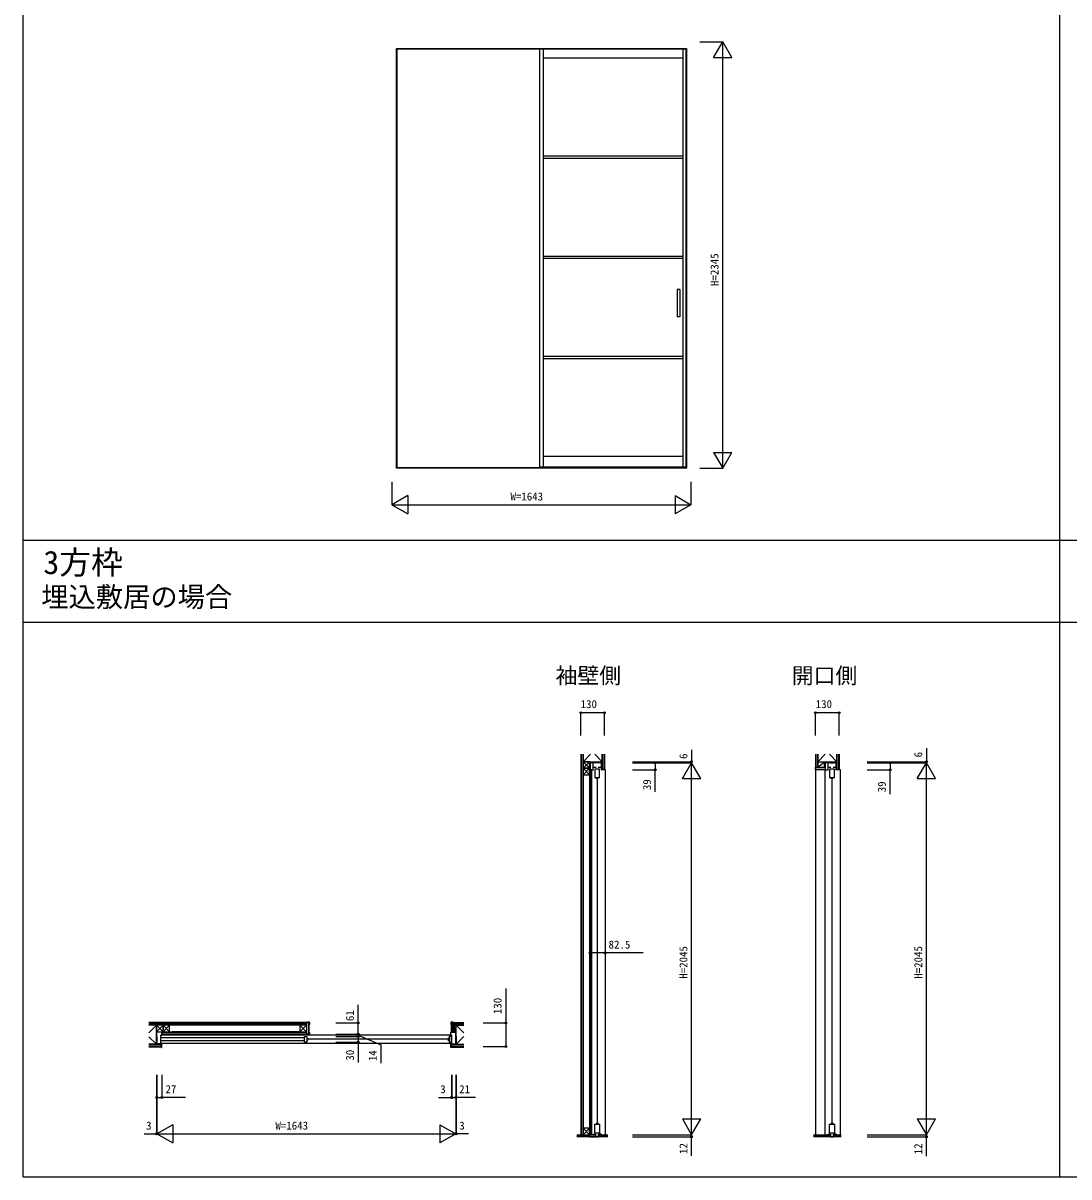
# Model space of a CAD drawing. Units: millimetres, scale not verified. Extents: x -14340 to 14341, y -10000 to 10000.
# Drawn here: x -14340 to -8589, y -10000 to -3656 of the extents above; entities that cross this region are included whole.
import ezdxf
from ezdxf.enums import TextEntityAlignment as Align

# ---------------------------------------------------------------- set-up
doc = ezdxf.new("R2010")
doc.units = ezdxf.units.MM
doc.header["$LTSCALE"] = 50
for name, color, linetype in [('0-0_0', 7, 'Continuous'), ('0-1_YKK_A1', 4, 'Continuous'), ('0-2_YKK_B1', 4, 'Continuous'), ('0-3_YKK_C1', 4, 'Continuous'), ('0-4_YKK_F1', 7, 'Continuous'), ('0-5_YKK_N1', 2, 'Continuous'), ('0-6_YKK_Z1', 7, 'Continuous')]:
    doc.layers.add(name, color=color, linetype=linetype)
doc.styles.add('ＭＳ ゴシック', font='')
doc.styles.get('ＭＳ ゴシック').set_extended_font_data('MS Gothic')

msp = doc.modelspace()

# ---------------------------------------------------------------- linework, layer by layer
at = {"layer": '0-1_YKK_A1'}
for p, q in [((-12286.7, -3795.75), (-10692.7, -3795.75)), ((-12286.7, -6104.25), (-12286.7, -3795.75)), ((-12284.2, -3795.75), (-12284.2, -6104.25)), ((-12284.2, -3798.25), (-10695.2, -3798.25)), ((-11499.7, -3798.25), (-11499.7, -6096.25)), ((-11479.7, -3798.25), (-11479.7, -6096.25)), ((-10712.2, -3798.25), (-10712.2, -6096.25)), ((-10695.2, -3795.75), (-10695.2, -6104.25)), ((-10692.7, -3795.75), (-10692.7, -6104.25)), ((-11479.7, -3848.25), (-10712.2, -3848.25)), ((-11479.7, -4386.75), (-10712.2, -4386.75)), ((-11479.7, -4398.75), (-10712.2, -4398.75)), ((-11479.7, -4937.25), (-10712.2, -4937.25)), ((-11479.7, -4949.25), (-10712.2, -4949.25)), ((-10743.2, -5120.75), (-10743.2, -5271.75)), ((-10729.2, -5120.75), (-10743.2, -5120.75)), ((-10729.2, -5120.75), (-10729.2, -5271.75)), ((-10729.2, -5271.75), (-10743.2, -5271.75)), ((-11479.7, -5487.75), (-10712.2, -5487.75)), ((-11479.7, -5499.75), (-10712.2, -5499.75)), ((-11479.7, -6038.25), (-10712.2, -6038.25)), ((-10692.7, -6104.25), (-12286.7, -6104.25)), ((-10695.2, -6101.45), (-12284.2, -6101.45)), ((-11499.7, -6096.25), (-10695.2, -6096.25))]:
    msp.add_line(p, q, dxfattribs=at)
at = {"layer": '0-2_YKK_B1'}
for p, q in [((-11982.2, -9221), (-13582.2, -9221)), ((-12792.2, -9235), (-13582.2, -9235)), ((-12780.2, -9239.5), (-12772.2, -9239.5)), ((-12772.2, -9247.5), (-12780.2, -9247.5)), ((-11998.7, -9243.5), (-12778.2, -9243.5)), ((-11996.7, -9239.5), (-12004.7, -9239.5)), ((-12004.7, -9247.5), (-11996.7, -9247.5)), ((-11987.7, -9205), (-11960.7, -9205)), ((-11987.7, -9220.2), (-11987.7, -9205)), ((-11982.2, -9266), (-13582.2, -9266))]:
    msp.add_line(p, q, dxfattribs=at)
for points in [[(-13579.2, -9288), (-13576.7, -9288), (-13576.7, -9268), (-13603.7, -9268), (-13603.7, -9205)], [(-13582.7, -9268), (-13582.7, -9220.2), (-13576.7, -9220.2), (-13576.7, -9205), (-13603.7, -9205)], [(-12792.2, -9252), (-13582.2, -9252), (-13582.2, -9235)], [(-11985.2, -9288), (-11987.7, -9288), (-11987.7, -9268), (-11960.7, -9268), (-11960.7, -9205)], [(-11981.7, -9268), (-11981.7, -9220.2), (-11987.7, -9220.2)]]:
    msp.add_lwpolyline(points, dxfattribs=at)
for points in [[(-12792.2, -9228.5), (-12780.2, -9228.5), (-12780.2, -9258.5), (-12792.2, -9258.5)], [(-11984.7, -9228.5), (-11996.7, -9228.5), (-11996.7, -9258.5), (-11984.7, -9258.5)]]:
    msp.add_lwpolyline(points, close=True, dxfattribs=at)
at = {"layer": '0-3_YKK_C1'}
for p, q in [((-11206.2, -7723), (-11206.2, -7762)), ((-9915.2, -7723), (-9915.2, -7762)), ((-11206.2, -7746.8), (-11189.4, -7746.8)), ((-11177, -7746.8), (-11159, -7746.8)), ((-11138.7, -7762), (-11138.7, -9768)), ((-9930.7, -7759.5), (-9930.7, -9768)), ((-9915.2, -7746.8), (-9898.4, -7746.8)), ((-9886, -7746.8), (-9868, -7746.8)), ((-9847.7, -7762), (-9847.7, -9768)), ((-11187.5, -7812), (-11187.5, -7804)), ((-11183.2, -7806), (-11183.2, -9708)), ((-11178.9, -7812), (-11178.9, -7804)), ((-9896.5, -7812), (-9896.5, -7804)), ((-9892.2, -7806), (-9892.2, -9708)), ((-9887.9, -7812), (-9887.9, -7804)), ((-11187.5, -9702), (-11187.5, -9710)), ((-11178.9, -9702), (-11178.9, -9710)), ((-9896.5, -9702), (-9896.5, -9710)), ((-9887.9, -9702), (-9887.9, -9710)), ((-11160.7, -9765.2), (-11174.9, -9765.2)), ((-11160.7, -9765.2), (-11160.7, -9767.8)), ((-9869.7, -9765.2), (-9883.9, -9765.2)), ((-9869.7, -9765.2), (-9869.7, -9767.8))]:
    msp.add_line(p, q, dxfattribs=at)
for points in [[(-11159, -7762), (-11159, -7723), (-11221.2, -7723), (-11221.2, -7762), (-11203.2, -7762)], [(-9868, -7762), (-9868, -7723), (-9930.2, -7723), (-9930.2, -7762), (-9912.2, -7762)], [(-11138.7, -7759.5), (-11138.7, -7762), (-11163.2, -7762)], [(-9847.7, -7759.5), (-9847.7, -7762), (-9872.2, -7762)], [(-11205.7, -9767.8), (-11205.7, -9765.2), (-11191.5, -9765.2)], [(-11191.5, -9765.2), (-11191.5, -9780), (-11174.9, -9780), (-11174.9, -9765.2)], [(-9914.7, -9767.8), (-9914.7, -9765.2), (-9900.5, -9765.2)], [(-9900.5, -9765.2), (-9900.5, -9780), (-9883.9, -9780), (-9883.9, -9765.2)]]:
    msp.add_lwpolyline(points, dxfattribs=at)
for points in [[(-11196.7, -7758), (-11196.7, -7804), (-11169.7, -7804), (-11169.7, -7758)], [(-9905.7, -7758), (-9905.7, -7804), (-9878.7, -7804), (-9878.7, -7758)], [(-11224.7, -9768.5), (-11195.2, -9768.5), (-11195.2, -9780), (-11224.7, -9780)], [(-11196.7, -9760), (-11196.7, -9710), (-11169.7, -9710), (-11169.7, -9760)], [(-9905.7, -9760), (-9905.7, -9710), (-9878.7, -9710), (-9878.7, -9760)]]:
    msp.add_lwpolyline(points, close=True, dxfattribs=at)
at = {"layer": '0-4_YKK_F1'}
for p, q in [((-14339.7, -10000), (-14339.7, 10000)), ((-8639.7, -10000), (-8639.7, 9500)), ((-14339.7, -6500), (14160.3, -6500)), ((-14339.7, -6950), (14160.3, -6950)), ((-14339.7, -10000), (14341.32, -10000)), ((-14339.7, -10000), (-14338.7, -10000)), ((-14339.7, -10000), (-14338.7, -10000))]:
    msp.add_line(p, q, dxfattribs=at)
at = {"layer": '0-5_YKK_N1'}
for p, q in [((-10617.7, -3759.25), (-10492.7, -3759.25)), ((-10542.7, -3845.85), (-10492.7, -3759.25)), ((-10492.7, -6104.25), (-10492.7, -3759.25)), ((-10542.7, -6017.65), (-10442.7, -6017.65)), ((-10617.7, -6104.25), (-10492.7, -6104.25)), ((-12311.2, -6179.25), (-12311.2, -6304.25)), ((-10668.2, -6179.25), (-10668.2, -6304.25)), ((-12224.6, -6254.25), (-12311.2, -6304.25)), ((-12224.6, -6254.25), (-12224.6, -6354.25)), ((-10754.8, -6254.25), (-10754.8, -6354.25)), ((-10754.8, -6254.25), (-10668.2, -6304.25)), ((-12311.2, -6304.25), (-12224.6, -6354.25)), ((-12311.2, -6304.25), (-10668.2, -6304.25)), ((-10668.2, -6304.25), (-10754.8, -6354.25)), ((-11273.2, -7573), (-11273.2, -7448)), ((-11143.2, -7448), (-11273.2, -7448)), ((-11143.2, -7573), (-11143.2, -7448)), ((-9982.2, -7573), (-9982.2, -7448)), ((-9852.2, -7448), (-9982.2, -7448)), ((-9852.2, -7573), (-9852.2, -7448)), ((-10988.7, -7717), (-10663.7, -7717)), ((-10988.7, -7723), (-10663.7, -7723)), ((-10988.7, -7723), (-10863.7, -7723)), ((-10988.7, -7723), (-10663.7, -7723)), ((-10863.7, -7723), (-10863.7, -7762)), ((-10713.7, -7809.6), (-10663.7, -7723)), ((-10663.7, -7717), (-10663.7, -7716.82)), ((-10663.7, -7723), (-10663.7, -7723.18)), ((-10663.7, -9768), (-10663.7, -7723)), ((-9697.7, -7717), (-9372.7, -7717)), ((-9697.7, -7723), (-9372.7, -7723)), ((-9697.7, -7723), (-9572.7, -7723)), ((-9697.7, -7723), (-9372.7, -7723)), ((-9572.7, -7723), (-9572.7, -7762)), ((-9422.7, -7809.6), (-9372.7, -7723)), ((-9372.7, -7717), (-9372.7, -7716.82)), ((-9372.7, -7723), (-9372.7, -7723.18)), ((-9372.7, -9768), (-9372.7, -7723)), ((-10988.7, -7762), (-10863.7, -7762)), ((-10863.7, -7883.53), (-10863.7, -7762)), ((-9697.7, -7762), (-9572.7, -7762)), ((-9572.7, -7895.19), (-9572.7, -7762)), ((-11221.2, -8643), (-11221.2, -8768)), ((-11138.7, -8643), (-11138.7, -8768)), ((-11138.7, -8768), (-11221.2, -8768)), ((-10930.37, -8768), (-11138.7, -8768)), ((-11685.7, -8964.98), (-11685.7, -9153.5)), ((-12620.7, -9153.5), (-12496.7, -9153.5)), ((-11810.7, -9153.5), (-11685.7, -9153.5)), ((-11685.7, -9153.5), (-11685.7, -9283.5)), ((-12620.7, -9214.5), (-12496.7, -9214.5)), ((-12620.7, -9214.5), (-12496.7, -9214.5)), ((-12620.7, -9228.5), (-12496.7, -9228.5)), ((-12620.7, -9228.5), (-12496.7, -9228.5)), ((-12620.7, -9258.5), (-12496.7, -9258.5)), ((-12497.2, -9214.5), (-12497.2, -9214.32)), ((-12497.2, -9214.5), (-12497.2, -9228.5)), ((-12497.2, -9228.5), (-12497.2, -9228.68)), ((-11810.7, -9283.5), (-11685.7, -9283.5)), ((-13606.7, -9438), (-13606.7, -9763)), ((-13603.7, -9438), (-13603.7, -9763)), ((-13603.7, -9438), (-13603.7, -9563)), ((-13603.7, -9438), (-13603.7, -9763)), ((-13576.7, -9438), (-13576.7, -9563)), ((-11984.7, -9438), (-11984.7, -9563)), ((-11981.7, -9438), (-11981.7, -9563)), ((-11981.7, -9438), (-11981.7, -9563)), ((-11960.7, -9438), (-11960.7, -9563)), ((-11960.7, -9438), (-11960.7, -9763)), ((-11960.7, -9438), (-11960.7, -9763)), ((-11957.7, -9438), (-11957.7, -9763)), ((-13603.7, -9563), (-13576.7, -9563)), ((-13446.7, -9563), (-13576.7, -9563)), ((-11984.7, -9563), (-11984.88, -9563)), ((-11981.7, -9563), (-11981.52, -9563)), ((-11981.7, -9563), (-11960.7, -9563)), ((-11851.83, -9563), (-11960.7, -9563)), ((-10713.7, -9681.4), (-10613.7, -9681.4)), ((-9422.7, -9681.4), (-9322.7, -9681.4)), ((-13606.7, -9763), (-13606.88, -9763)), ((-13517.1, -9713), (-13603.7, -9763)), ((-13603.7, -9763), (-13517.1, -9813)), ((-13603.7, -9763), (-11960.7, -9763)), ((-13603.7, -9763), (-13603.52, -9763)), ((-13517.1, -9713), (-13517.1, -9813)), ((-12047.3, -9713), (-12047.3, -9813)), ((-12047.3, -9713), (-11960.7, -9763)), ((-11960.7, -9763), (-12047.3, -9813)), ((-11960.7, -9763), (-11960.88, -9763)), ((-11960.7, -9763), (-11957.7, -9763)), ((-11957.7, -9763), (-11957.52, -9763)), ((-11891.23, -9763), (-11957.7, -9763)), ((-10988.7, -9768), (-10663.7, -9768)), ((-10988.7, -9768), (-10663.7, -9768)), ((-10663.7, -9768), (-10663.7, -9767.82)), ((-10663.7, -9768), (-10663.7, -9780)), ((-9697.7, -9768), (-9372.7, -9768)), ((-9697.7, -9768), (-9372.7, -9768)), ((-9372.7, -9768), (-9372.7, -9767.82)), ((-9372.7, -9768), (-9372.7, -9780)), ((-10988.7, -9780), (-10663.7, -9780)), ((-10663.7, -9780), (-10663.7, -9780.18)), ((-10663.7, -9883.86), (-10663.7, -9780)), ((-9697.7, -9780), (-9372.7, -9780)), ((-9372.7, -9780), (-9372.7, -9780.18)), ((-9372.7, -9885.46), (-9372.7, -9780))]:
    msp.add_line(p, q, dxfattribs=at)
for points in [[(-10542.7, -3845.85), (-10442.7, -3845.85), (-10492.7, -3759.25)], [(-10542.7, -6017.65), (-10492.7, -6104.25), (-10442.7, -6017.65)], [(-10663.7, -7652.08), (-10663.7, -7717), (-10663.7, -7723)], [(-9372.7, -7643.38), (-9372.7, -7717), (-9372.7, -7723)], [(-10713.7, -7809.6), (-10613.7, -7809.6), (-10663.7, -7723)], [(-9422.7, -7809.6), (-9322.7, -7809.6), (-9372.7, -7723)], [(-12497.2, -9214.5), (-12497.2, -9153.5), (-12497.2, -9053.32)], [(-12497.2, -9221.5), (-12372.2, -9273.79), (-12372.2, -9373.79)], [(-12497.2, -9228.5), (-12497.2, -9258.5), (-12497.2, -9370.68)], [(-12055.63, -9563), (-11984.7, -9563), (-11981.7, -9563)], [(-10713.7, -9681.4), (-10663.7, -9768), (-10613.7, -9681.4)], [(-9422.7, -9681.4), (-9372.7, -9768), (-9322.7, -9681.4)], [(-13673.33, -9763), (-13606.7, -9763), (-13603.7, -9763)]]:
    msp.add_lwpolyline(points, dxfattribs=at)
for centre in [(-11273.2, -7448), (-11143.2, -7448), (-9982.2, -7448), (-9852.2, -7448), (-10863.7, -7723), (-10663.7, -7717), (-9572.7, -7723), (-9372.7, -7717), (-10863.7, -7762), (-9572.7, -7762), (-11221.2, -8768), (-11138.7, -8768), (-12497.2, -9153.5), (-11685.7, -9153.5), (-12497.2, -9214.5), (-12497.2, -9228.5), (-12497.2, -9258.5), (-11685.7, -9283.5), (-13603.7, -9563), (-13576.7, -9563), (-11984.7, -9563), (-11981.7, -9563), (-11960.7, -9563), (-13606.7, -9763), (-11957.7, -9763), (-10663.7, -9780), (-9372.7, -9780)]:
    msp.add_circle(centre, 5, dxfattribs=at)
at = {"layer": '0-6_YKK_Z1'}
for p, q in [((-11273.2, -7676.5), (-11273.2, -9768)), ((-11271.2, -7676.5), (-11271.2, -9768)), ((-11262.7, -7676.5), (-11262.7, -9768)), ((-11260.7, -7717), (-11220.2, -7676.5)), ((-11260.7, -7717), (-11260.7, -7676.5)), ((-11260.7, -7717), (-11260.7, -9768)), ((-11260.7, -7717), (-11224.7, -7753)), ((-11260.2, -7753), (-11224.7, -7717)), ((-11224.7, -7717), (-11224.7, -9768)), ((-11198.2, -7717), (-11166.2, -7723)), ((-11155.7, -7717), (-11196.2, -7676.5)), ((-11155.7, -7759.5), (-11155.7, -7676.5)), ((-11153.7, -7759.5), (-11153.7, -7676.5)), ((-11145.2, -7759.5), (-11145.2, -7676.5)), ((-11143.2, -7676.5), (-11143.2, -7759.5)), ((-9982.2, -7676.5), (-9982.2, -9768)), ((-9980.2, -7747), (-9980.2, -7676.5)), ((-9971.7, -7747), (-9971.7, -7676.5)), ((-9969.7, -7717), (-9929.2, -7676.5)), ((-9969.7, -7747), (-9969.7, -7676.5)), ((-9969.7, -7717), (-9969.7, -7747)), ((-9907.2, -7717), (-9875.2, -7723)), ((-9877.2, -7723), (-9907.2, -7723)), ((-9864.7, -7717), (-9905.2, -7676.5)), ((-9902.2, -7723), (-9882.2, -7723)), ((-9894.2, -7723), (-9890.2, -7723)), ((-9864.7, -7676.5), (-9864.7, -7759.5)), ((-9862.7, -7759.5), (-9862.7, -7676.5)), ((-9854.2, -7759.5), (-9854.2, -7676.5)), ((-11260.7, -7789), (-11224.7, -7753)), ((-11260.7, -7753), (-11224.7, -7789)), ((-11212.2, -7762), (-11224.7, -7762)), ((-11222.66, -7762), (-11222.7, -9768)), ((-11214.2, -9768), (-11214.16, -7762)), ((-11212.2, -9768), (-11212.2, -7762)), ((-11143.2, -7759.5), (-11155.7, -7759.5)), ((-9930.2, -7749), (-9982.2, -7749)), ((-9982.2, -7757.5), (-9930.19, -7757.5)), ((-9982.2, -7759.5), (-9930.2, -7759.5)), ((-9930.2, -7747), (-9930.2, -7759.5)), ((-12777.8, -9150.5), (-13647.61, -9150.5)), ((-13647.61, -9153.5), (-12781.7, -9153.5)), ((-13647.61, -9155.5), (-12781.7, -9155.5)), ((-12781.7, -9164), (-13647.61, -9164)), ((-12781.7, -9166), (-13647.61, -9166)), ((-13647.61, -9206.91), (-13606.7, -9166)), ((-13606.7, -9202), (-13570.2, -9166)), ((-13606.7, -9166), (-13570.2, -9202)), ((-13606.7, -9271), (-13606.7, -9166)), ((-13606.7, -9166), (-13606.7, -9202)), ((-13570.2, -9202), (-13533.7, -9166)), ((-13570.2, -9166), (-13533.7, -9202)), ((-13570.2, -9202), (-13570.2, -9166)), ((-13570.2, -9166), (-13570.2, -9202)), ((-13533.7, -9202), (-13533.7, -9166)), ((-12817.7, -9202), (-12781.7, -9166)), ((-12817.7, -9166), (-12781.7, -9202)), ((-12817.7, -9166), (-12817.7, -9202)), ((-12769.2, -9153.5), (-12781.7, -9153.5)), ((-12781.7, -9153.5), (-12781.7, -9214.47)), ((-12779.7, -9214.47), (-12779.7, -9153.5)), ((-12777.8, -9149.6), (-12777.8, -9149.1)), ((-12765.3, -9149.6), (-12777.8, -9149.6)), ((-12771.2, -9153.5), (-12771.2, -9214.47)), ((-12769.2, -9153.5), (-12769.2, -9214.5)), ((-12765.3, -9162.1), (-12769.2, -9162.1)), ((-12766.2, -9205.9), (-12766.2, -9162.1)), ((-12764.8, -9149.6), (-12765.3, -9149.1)), ((-12765.3, -9162.1), (-12765.3, -9149.6)), ((-12764.8, -9149.6), (-12765.3, -9149.6)), ((-11987.1, -9149.6), (-11986.6, -9149.1)), ((-11987.1, -9149.6), (-11986.6, -9149.6)), ((-11986.6, -9162.1), (-11986.6, -9149.6)), ((-11986.6, -9149.6), (-11974.1, -9149.6)), ((-11986.6, -9162.1), (-11982.7, -9162.1)), ((-11985.7, -9162.1), (-11985.7, -9205)), ((-11982.2, -9153.5), (-11982.2, -9205)), ((-11982.2, -9153.5), (-11969.7, -9153.5)), ((-11980.2, -9153.5), (-11980.2, -9204.96)), ((-11974.1, -9149.6), (-11974.1, -9149.1)), ((-11974.1, -9150.5), (-11915.38, -9150.5)), ((-11971.7, -9204.96), (-11971.7, -9153.5)), ((-11969.7, -9153.5), (-11915.38, -9153.5)), ((-11969.7, -9153.5), (-11969.7, -9205)), ((-11969.7, -9155.5), (-11915.38, -9155.5)), ((-11915.38, -9164), (-11969.7, -9164)), ((-11957.7, -9166), (-11969.7, -9202)), ((-11969.7, -9166), (-11915.38, -9166)), ((-11957.7, -9271), (-11957.7, -9166)), ((-11915.38, -9208.32), (-11957.7, -9166)), ((-13647.61, -9230.09), (-13606.7, -9271)), ((-13606.7, -9202), (-12781.7, -9202)), ((-13606.7, -9228), (-13603.7, -9260)), ((-13576.7, -9202), (-13576.7, -9217.5)), ((-13576.7, -9204), (-12781.7, -9204)), ((-13576.7, -9212.5), (-12781.7, -9212.5)), ((-13576.7, -9214.5), (-12781.7, -9214.5)), ((-12777.8, -9217.5), (-13576.7, -9217.5)), ((-12820.7, -9202), (-13520.2, -9202)), ((-12781.7, -9214.5), (-12769.2, -9214.5)), ((-12765.3, -9218.4), (-12777.8, -9218.4)), ((-12777.8, -9218.4), (-12777.8, -9218.9)), ((-12765.3, -9205.9), (-12769.2, -9205.9)), ((-12765.3, -9205.9), (-12765.3, -9218.4)), ((-12764.8, -9218.4), (-12765.3, -9218.4)), ((-12764.8, -9218.4), (-12765.3, -9218.9)), ((-11982.2, -9205), (-11969.7, -9205)), ((-11970.2, -9205), (-11957.7, -9205)), ((-11957.7, -9202), (-11969.7, -9202)), ((-11960.7, -9228), (-11957.7, -9260)), ((-11915.38, -9228.68), (-11957.7, -9271)), ((-11915.38, -9228.68), (-11957.7, -9271)), ((-13579.2, -9271), (-13647.61, -9271)), ((-13579.2, -9273), (-13647.61, -9273)), ((-13647.61, -9281.5), (-13579.2, -9281.5)), ((-13579.2, -9283.5), (-13647.61, -9283.5)), ((-13579.2, -9286), (-13647.61, -9286)), ((-13579.2, -9286), (-13647.61, -9286)), ((-13579.2, -9286), (-13579.2, -9271)), ((-11985.2, -9271), (-11915.38, -9271)), ((-11985.2, -9286.5), (-11985.2, -9271)), ((-11915.42, -9273), (-11985.2, -9273)), ((-11985.2, -9281.5), (-11915.42, -9281.5)), ((-11985.2, -9283.5), (-11915.42, -9283.5)), ((-11985.2, -9286.5), (-11915.42, -9286.5)), ((-11294.2, -9768), (-11224.7, -9768)), ((-11260.7, -9768), (-11224.7, -9732)), ((-11260.7, -9732), (-11224.7, -9768)), ((-11224.7, -9768), (-11224.7, -9780)), ((-11212.2, -9768), (-11224.7, -9768)), ((-11172.2, -9768), (-11124.7, -9768)), ((-11172.2, -9768), (-11172.2, -9780)), ((-9993.2, -9768), (-9903.2, -9768)), ((-9903.2, -9768), (-9903.2, -9780)), ((-9881.2, -9768), (-9841.7, -9768)), ((-9881.2, -9768), (-9881.2, -9780)), ((-11294.2, -9770), (-11224.7, -9770)), ((-11294.2, -9772), (-11224.7, -9772)), ((-11294.2, -9774), (-11224.7, -9774)), ((-11294.2, -9776), (-11224.7, -9776)), ((-11294.2, -9778), (-11224.7, -9778)), ((-11124.7, -9780), (-11294.2, -9780)), ((-11224.7, -9780), (-11195.2, -9780)), ((-11172.2, -9770), (-11124.7, -9770)), ((-11172.2, -9772), (-11124.7, -9772)), ((-11172.2, -9774), (-11124.7, -9774)), ((-11172.2, -9776), (-11124.7, -9776)), ((-11172.2, -9778), (-11124.7, -9778)), ((-9993.2, -9770), (-9903.2, -9770)), ((-9993.2, -9772), (-9903.2, -9772)), ((-9993.2, -9774), (-9903.2, -9774)), ((-9993.2, -9776), (-9903.2, -9776)), ((-9993.2, -9778), (-9903.2, -9778)), ((-9841.7, -9780), (-9993.2, -9780)), ((-9881.2, -9770), (-9841.7, -9770)), ((-9881.2, -9772), (-9841.7, -9772)), ((-9881.2, -9774), (-9841.7, -9774)), ((-9881.2, -9776), (-9841.7, -9776)), ((-9881.2, -9778), (-9841.7, -9778))]:
    msp.add_line(p, q, dxfattribs=at)
for points in [[(-11260.7, -7676.5), (-11260.7, -7717), (-11155.7, -7717)], [(-9969.7, -7676.5), (-9969.7, -7717), (-9864.7, -7717), (-9864.7, -7676.5)], [(-9969.7, -7717), (-9969.7, -7747), (-9933.7, -7717)], [(-9969.7, -7747), (-9933.7, -7747), (-9933.7, -7717)], [(-9852.2, -7676.5), (-9852.2, -7759.5), (-9864.7, -7759.5)], [(-9982.2, -7759.5), (-9982.2, -7747), (-9930.2, -7747)], [(-12777.8, -9149.1), (-12765.3, -9149.1), (-12765.3, -9149.6)], [(-12769.2, -9162.1), (-12769.2, -9153.5), (-12777.8, -9153.5), (-12777.8, -9149.6)], [(-12764.8, -9149.6), (-12764.8, -9162.1), (-12765.3, -9162.1)], [(-11987.1, -9149.6), (-11987.1, -9162.1), (-11986.6, -9162.1)], [(-11974.1, -9149.1), (-11986.6, -9149.1), (-11986.6, -9149.6)], [(-11982.7, -9162.1), (-11982.7, -9153.5), (-11974.1, -9153.5), (-11974.1, -9149.6)], [(-12769.2, -9205.9), (-12769.2, -9214.5), (-12777.8, -9214.5), (-12777.8, -9218.4)], [(-12777.8, -9218.9), (-12765.3, -9218.9), (-12765.3, -9218.4)], [(-12764.8, -9218.4), (-12764.8, -9205.9), (-12765.3, -9205.9)]]:
    msp.add_lwpolyline(points, dxfattribs=at)
for points in [[(-11260.7, -7753), (-11224.7, -7753), (-11224.7, -7717), (-11260.7, -7717)], [(-11198.2, -7717), (-11166.2, -7717), (-11166.2, -7723), (-11198.2, -7723)], [(-9907.2, -7717), (-9875.2, -7717), (-9875.2, -7723), (-9907.2, -7723)], [(-11260.7, -7789), (-11224.7, -7789), (-11224.7, -7753), (-11260.7, -7753)], [(-13606.7, -9260), (-13606.7, -9228), (-13603.7, -9228), (-13603.7, -9260)], [(-11960.7, -9260), (-11960.7, -9228), (-11957.7, -9228), (-11957.7, -9260)], [(-11260.7, -9768), (-11224.7, -9768), (-11224.7, -9732), (-11260.7, -9732)]]:
    msp.add_lwpolyline(points, close=True, dxfattribs=at)

# ---------------------------------------------------------------- texts
at = {"layer": '0-0_0', "style": 'ＭＳ ゴシック'}
for s, height, p in [('3方枠', 128.3, (-14228.15, -6724.28)), ('埋込敷居の場合', 110, (-14239.82, -6899.28)), ('袖壁側', 87.98, (-11411.7, -7314)), ('開口側', 87.98, (-10112.7, -7314))]:
    msp.add_text(s, height=height, dxfattribs=at).set_placement(p, align=Align.BOTTOM_LEFT)
at = {"layer": '0-5_YKK_N1', "style": 'ＭＳ ゴシック'}
for s, p in [('H=2345', (-10502.7, -5101.75)), ('6', (-10673.7, -7702.08)), ('6', (-9382.7, -7693.38)), ('39', (-10873.7, -7873.53)), ('39', (-9582.7, -7885.19)), ('H=2045', (-10673.7, -8910.5)), ('H=2045', (-9382.7, -8910.5)), ('130', (-11695.7, -9104.98)), ('61', (-12507.2, -9143.32)), ('30', (-12507.2, -9360.68)), ('14', (-12382.2, -9363.79)), ('12', (-10673.7, -9873.86)), ('12', (-9382.7, -9875.46))]:
    msp.add_text(s, height=43.99, rotation=90, dxfattribs=at).set_placement(p, align=Align.BOTTOM_LEFT)
for s, p in [('W=1643', (-11659.7, -6294.25)), ('130', (-11273.85, -7435.56)), ('130', (-9981.31, -7435.56)), ('82.5', (-11120.37, -8758)), ('27', (-13556.7, -9553)), ('3', (-12045.63, -9553)), ('21', (-11941.83, -9553)), ('3', (-13663.33, -9753)), ('W=1643', (-12952.2, -9753)), ('3', (-11941.23, -9753))]:
    msp.add_text(s, height=43.99, dxfattribs=at).set_placement(p, align=Align.BOTTOM_LEFT)

doc.saveas('drawing.dxf')
